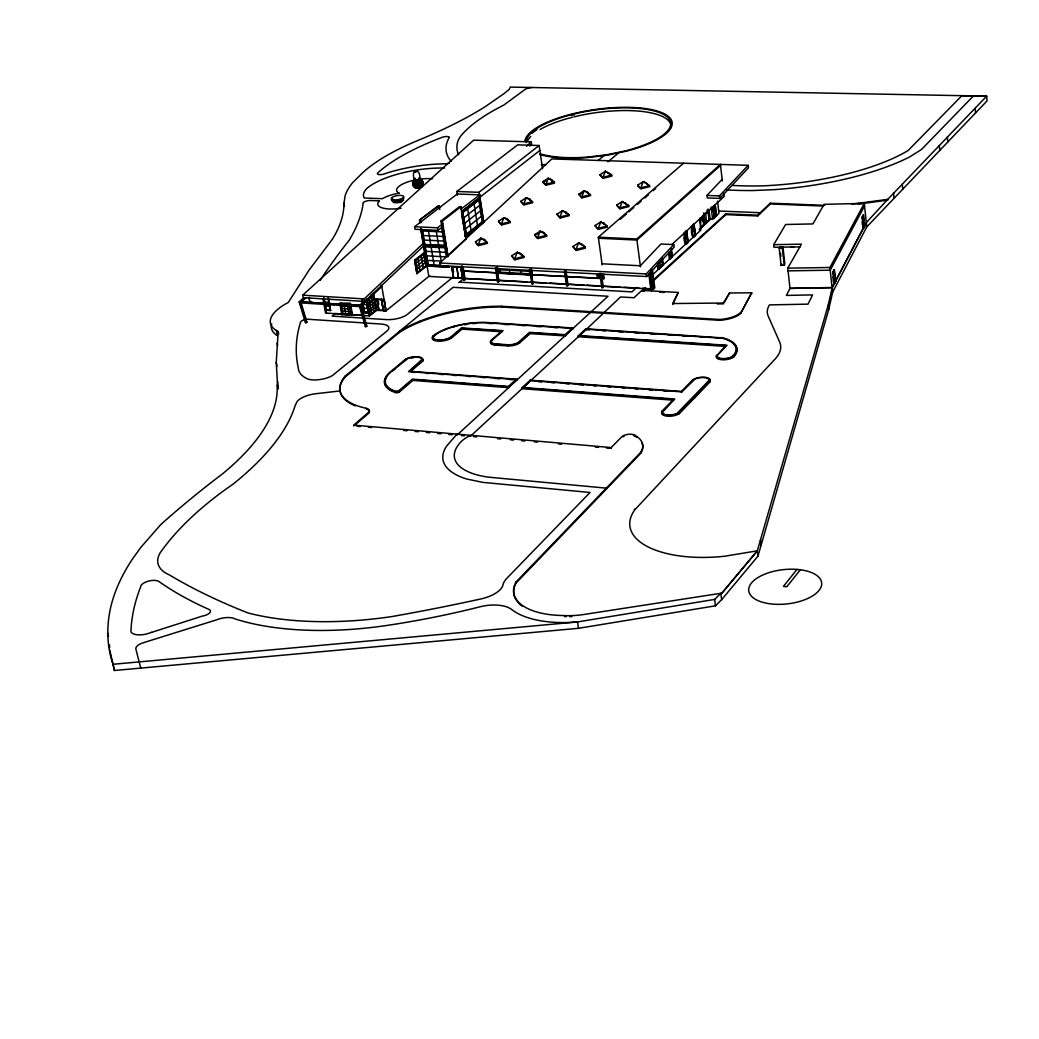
<?xml version="1.0" encoding="UTF-8"?>
<svg xmlns="http://www.w3.org/2000/svg" width="1039" height="1039" viewBox="0 0 1039 1039"><rect width="100%" height="100%" fill="white"/><g stroke="black" fill="none" stroke-linecap="round" stroke-linejoin="round"><path stroke-width="1.5" d="M277.816 389.028L276.244 362.351L278.205 331.571L275.218 329.779A63.756 22.936 -10.1 0 1 288.322 302.414L309.064 270.114L332.363 239.269A451.446 142.94 -12.7 0 0 343.948 203.254L345.156 195.657A198.15 64.847 -8.4 0 1 352.65 182.63L363.299 172.162A199.995 65.301 -8.4 0 1 417.522 140.629A341.415 96.419 -10.3 0 0 485.499 106.498L503.98 93.64L509.24 89.406L510.201 87.094L986.686 96.146L987.05 100.887L866.773 226.905L832.707 292.037L828.628 309.895L757.963 556.138L721.637 599.672L715.455 605.828L578.489 628.309L114.446 670.493L109.796 650.271M414.262 179.072C410.509 169.37 420.276 167.617 419.899 178.085M271.711 324.012L271.296 325.856A63.704 23.027 -10.1 0 0 276.205 334.909L277.309 335.584L276.322 330.441M757.963 556.138L757.314 550.839L828.148 305.297L832.239 287.491L866.344 222.567M717.326 355.26L717.144 356.039A8.546 3.351 -7 0 0 722.287 358.546A8.546 3.351 -7 0 0 731.365 356.987L734.183 354.377A43.586 17.066 -7.3 0 0 722.469 338.246L586.347 329.22L579.398 335.636L727.053 345.26L716.52 356.104L725.845 345.584L578.216 335.935L578.333 336.753L470.303 436.367M716.313 356.987A9.481 3.727 -7 0 0 723.04 359.806A9.481 3.727 -7 0 0 733.508 357.247L733.404 356.403A44.521 17.429 -7.3 0 0 723.092 337.922L585.944 328.818L586.048 329.636L620.517 296.959L633.959 297.738L641.855 290.388L678.233 292.44L672.74 303.544L723.352 303.024L729.534 292.985L751.665 292.803L740.768 313.22A20.325 7.702 -7 0 1 719.819 320.298L501.681 307.037A89.445 33.819 -9.1 0 0 398.95 332.753L345.325 376.871A82.224 31.767 -9.6 0 0 339.948 390.093M672.856 304.349L678.233 292.44M784.211 265.257L784.848 264.049L782.951 246.944L779.847 247.022L779.211 248.217L781.107 265.335L784.211 265.257L782.315 248.139L782.951 246.944M833.616 282.309L834.434 280.738M833.577 283.361L835.499 281.322M757.314 550.839L720.949 594.269L757.314 550.839L724.69 556.229A93.107 41.391 -6.9 0 1 634.556 510.084L775.549 358.546A76.769 30.105 -7.2 0 0 779.679 342.13L768.211 316.116A71.821 27.248 -6.1 0 1 769.47 304.895L808.043 304.141L812.576 294.894L786.419 295.427L790.004 288.387L832.044 287.699L866.162 222.749M834.408 283.725L835.59 281.478L834.382 269.802L832.914 272.036L834.408 283.725L833.2 272.023L834.382 269.802M863.513 228.32L864.591 226.268L863.487 214.995L862.136 217.047L863.513 228.32L862.409 217.034L863.487 214.995M781.107 265.335L781.744 264.114M864.513 226.112L862.708 227.983L863.539 227.957L862.487 217.203L863.188 215.372M864.539 205.969L830.226 270.192L788.056 270.854M832.044 287.699L829.953 267.491L864.279 203.384L824.083 204.332L812.94 223.917L785.627 224.502L773.678 244.685L773.977 247.321L800.173 246.84M740.768 313.22L751.665 292.803M832.707 292.037L832.239 287.491L790.004 288.387L787.757 268.166L801.42 244.165L773.678 244.685M724.222 302.583L729.534 292.985M800.316 569.788L786.822 586.762L783.432 586.386L796.965 569.437M428.12 264.88L425.107 246.788L428.003 264.971L646.635 276.543L674.142 247.165L673.753 244.607L660.96 244.009L640.349 265.776L602.023 263.802M722.183 179.344L706.949 195.436L707.312 197.93L719.806 198.41L748.496 167.773L748.158 165.318L551.852 158.915L439.809 262.984L440.302 265.477M439.809 262.984L646.219 273.958L673.753 244.607M706.949 195.436L719.443 195.916L748.158 165.318M851.629 204.202L887.761 199.345L986.686 96.146L961.893 95.666L908.203 150.447A142.421 46.119 -6.7 0 1 761.769 185.903A166.993 53.664 -6.6 0 1 732.04 185.423M866.357 222.554L887.761 199.345M721.637 599.672L720.819 593.295L584.97 614.322A49.34 22.91 -8.5 0 1 562.476 615.504A67.899 31.339 -8.5 0 1 518.175 601.815L515.513 598.204A67.899 31.339 -8.5 0 1 516.032 581.983L640.647 452.42A51.366 21.546 -8.2 0 0 635.024 435.406A7.377 3.078 -7.9 0 0 628.751 434.276A7.377 3.078 -7.9 0 0 622.01 436.562L611.192 447.562L353.676 425.12L368.455 412.483A9.702 3.818 -10.2 0 0 366.248 408.314A82.224 31.754 -9.6 0 1 340.428 392.365M673.493 399.34L661.752 411.392A9.883 4.052 -7.4 0 0 667.35 415.327A9.883 4.052 -7.4 0 0 679.246 412.756L710.027 380.923A9.689 3.883 -7.2 0 0 704.416 377.209A9.689 3.883 -7.2 0 0 692.818 379.69L681.389 391.43L530.176 380.209L521.864 387.859L521.994 388.703L673.61 400.21L673.493 399.34L521.864 387.859M518.331 602.776L515.669 599.165A67.886 31.352 -8.5 0 1 516.175 582.931L640.764 453.303A51.353 21.559 -8.2 0 0 641.777 442.549M661.752 411.392L661.869 412.262A9.883 4.052 -7.4 0 0 667.467 416.21A9.883 4.052 -7.4 0 0 679.35 413.639L710.131 381.781L710.027 380.923M973.478 95.9L921.554 149.421L909.982 156.746A154.733 50.106 -6.7 0 1 774.484 189.63L753.119 190.54A179.215 57.613 -6.6 0 1 726.612 189.942M277.036 385.027A363.169 134.421 -13.6 0 1 222.853 473.576A1817.237 939.581 4.6 0 0 160.954 524.383L140.746 547.475L132.291 559.281A487.07 221.19 -8.4 0 0 110.615 607.62C106.446 626.27 106.692 646.128 113.03 664.285L577.528 621.932L714.637 599.425L720.819 593.295M363.793 301.375L359.286 305.609L365.351 326.61L366.858 326.142L361.091 306.102L381.82 286.556L380.858 286.504M365.351 326.61L366.858 326.142M652.648 280.556L725.78 213.865L757.639 215.177L770.198 203.189L824.654 205.332M652.752 281.348L725.871 214.618L757.73 215.956L770.289 203.956L823.135 206.034M364.195 298.894L364.754 301.427L303.271 297.661L302.7 295.154L364.195 298.894L423.25 243.386L423.756 245.853L360.26 305.661L299.154 301.868L305.427 322.635L306.921 322.181L300.959 302.362L305.752 297.998M526.5 146.291L531.202 141.875L531.63 144.239L529.643 146.109M299.635 301.894L359.845 305.089L359.572 306.57L300.388 302.868L306.375 322.7M648.868 274.348L650.985 290.401L652.011 290.465L650.154 272.361M453.42 277.881L451.744 266.711L453.42 277.881L653.401 289.167L654.804 287.842L652.388 269.413M650.985 290.401L652.479 290.024M442.614 226.346L447.939 255.906L466.082 239.048L460.913 206.696L459.485 206.644L440.913 221.06L441.341 223.632L442.783 223.71L437.536 227.788L414.613 226.723L415.042 229.294L437.964 230.372L443.198 226.281L442.367 221.125L460.913 206.696M706.559 221.606L709.377 220.008L708.04 209.021M699.442 228.957L710.144 219.06L712.598 219.164L718.975 213.268L717.533 201.215M699.689 228.97L703.897 225.073L702.741 215.631M703.793 214.437L704.949 223.866L709.377 220.008M636.66 287.517L631.946 291.881L459.394 282.127M699.247 229.619L711.053 218.697M660.362 265.893L661.96 264.413M660.116 267.01L663.207 265.179L662.298 258.127M652.414 274.945L700.883 230.035L699.572 219.372M657.752 263.659L658.479 269.309L663.207 265.179M668.986 252.399L670.051 258.841L672.324 256.737L671.298 248.711M686.792 230.905C682.013 231.541 684.143 249.918 688.182 242.035L686.532 230.892L687.935 242.035M694.169 224.125C689.441 224.762 691.545 243.035 695.546 235.217L693.922 224.112L695.546 235.217M712.793 206.8L714.364 217.774L716.481 215.813L715.17 204.852L716.235 215.8M305.427 322.635L306.921 322.181M578.216 335.935L585.944 328.818M581.645 333.701L584.957 330.649M683.948 233.061L686.714 231.268L685.948 231.229M712.429 206.943L715.092 205.203L714.338 205.177M672.064 244.321L724.209 196.449L723.845 193.345M715.17 204.852L713.04 206.813L714.364 217.774M411.041 371.092L422.795 361.078L422.665 360.26A10.364 3.948 -9.6 0 0 417.587 356.754A10.364 3.948 -9.6 0 0 405.652 359.039L392.638 370.001A46.482 17.949 -9.5 0 0 394.223 391.352L395.612 391.781A2.351 0.922 -9.8 0 0 399.379 391.067L412.756 379.586L508.798 386.859L517.149 379.235L517.279 380.079M573.242 328.012L486.005 322.428A43.261 16.312 -9.1 0 0 453.796 326.35A39.066 14.715 -9.2 0 0 432.782 336.207L432.912 337.013A10.741 4.026 -9.3 0 0 437.926 341.156A10.741 4.026 -9.3 0 0 451.277 338.246L461.965 329.142L502.006 331.753L501.876 330.947L491.356 340.143A8.896 3.377 -8.9 0 0 495.096 344.247L507.655 345.104A8.922 3.39 -8.8 0 0 519.565 342.039L529.955 332.779L565.476 335.103L573.242 328.012L573.359 328.818L570.125 328.61M644.258 288.206L641.959 291.193L645.557 287.907M300.674 301.414L304.7 297.751M304.778 297.959L299.998 302.297L305.973 322.129M302.7 295.154L473.641 140.174L531.202 141.875M299.154 301.868L303.752 297.686M599.789 273.322L601.789 287.647L602.269 287.206M601.789 287.647L603.282 287.271L601.503 274.53M532.15 274.764L603.828 278.673L603.438 273.945M601.438 274.997L597.204 274.997L600.113 274.932M491.356 340.143L491.486 340.961A8.896 3.377 -8.9 0 0 495.226 345.065L507.785 345.909A8.922 3.39 -8.8 0 0 519.695 342.857L530.072 333.597L565.593 335.922L565.476 335.103M602.178 264.854L598.334 237.191L636.777 238.996L720.404 164.37L722.365 180.916M720.521 165.396L636.92 240.061L598.477 238.243M564.528 271.426L566.593 285.673L568.073 285.296L566.021 271.049M566.593 285.673L568.073 285.296M598.334 237.191L683.571 163.175M620.387 219.203L626.478 213.917M628.907 211.8L633.777 207.566M637.439 204.384L641.089 201.215M644.738 198.046L648.388 194.864M653.258 190.631L655.7 188.514M529.721 269.569L531.851 283.725L532.825 283.777L531.202 269.192M531.851 283.725L533.332 283.348M497.486 266.958L498.46 273.257L531.799 275.075L531.695 269.815M386.144 377.417A46.469 17.962 -9.5 0 0 394.365 392.184L395.755 392.612A2.351 0.922 -9.8 0 0 399.521 391.898L412.899 380.417L508.928 387.703L508.798 386.859M499.512 268.543L500.162 272.75L500.395 269.789L530.124 271.387L529.89 274.374L529.254 270.14M353.818 425.964L368.598 413.327L368.455 412.483M422.665 360.26L409.73 371.274L517.149 379.235M432.782 336.207A10.741 4.026 -9.3 0 0 437.796 340.35A10.741 4.026 -9.3 0 0 451.134 337.441L461.836 328.337L501.876 330.947M495.356 267.737L497.551 281.79L499.032 281.426L496.837 267.361M392.781 370.819L395.145 368.832M497.551 281.79L499.032 281.426M462.862 277.816L453.614 277.647L452.29 266.763M350.987 403.807A82.224 31.767 -9.6 0 1 340.571 393.197L339.792 389.274A82.224 31.754 -9.6 0 1 345.182 376.053L453.082 287.309L608.023 296.245L456.939 435.211L456.796 434.354L446.757 445.926A84.808 35.157 -8.8 0 0 466.719 479.005L482.758 482.369L590.022 492.473L507.058 578.074A40.69 18.702 -8.9 0 0 503.214 583.866A27.897 12.754 -9.6 0 1 480.641 599.009L465.953 602.178A795.445 283.816 -10 0 1 391.833 616.582A214.398 92.276 -10.3 0 1 248.061 612.971A843.928 322.908 -5.7 0 1 226.385 603.997L219.463 600.919A843.928 322.908 -5.7 0 1 169.643 575.035A62.898 26.845 -12 0 1 160.318 552.605A440.861 199.488 -8.6 0 1 233.113 484.109A408.691 150.915 -13.8 0 0 294.985 406.054L296.544 402.664A18.079 7 -10.5 0 1 316.038 393.69L340.13 390.924L340.285 391.742M458.874 282.556L463.862 278.452M461.446 265.919L463.693 279.894L465.16 279.53L463.173 267.101M607.88 161.811L618.854 152.759M463.693 279.894L465.16 279.53M456.835 267.01L458.316 277.569M458.55 277.582L456.718 267.114M453.069 277.075L407.093 314.596A15.598 5.689 -9.7 0 1 386.417 319.596L332.168 316.103L335.415 313.505L361.598 315.181M597.996 160.551L604.088 155.577M451.9 267.088L461.16 267.244M447.991 265.945L428.003 264.971M377.43 299.18L378.884 310.232L383.625 310.167M385.742 310.661L383.573 310.518L385.742 310.661L384.287 299.609M429.652 275.751L385.898 310.921L384.079 299.57L374.313 299.089L376.287 310.323L386.04 310.817L381.638 285.53L380.677 285.465M368.261 312.466L366.351 300.739L368.261 312.466L364.26 312.207L362.195 300.609M424.406 252.516L414.613 260.049L416.912 273.712L426.665 266.114L424.185 252.503L426.665 266.114M466.121 234.593L482.603 221.632L478.966 199.748L462.602 212.527L466.121 234.593L482.603 221.632M426.977 265.997L449.38 267.101L426.977 265.997L420.73 228.463L428.834 276.4L527.539 281.907M369.131 312.44L375.482 307.375M483.797 222.177L465.329 236.723L483.797 222.177L479.953 197.644L461.381 211.969M369.572 314.973L376.053 309.908L374.274 299.79L367.78 304.83L369.702 314.986L367.78 304.83M373.378 292.855L376.547 310.219L369.3 315.908L366.364 299.271M323.064 299.453L325.558 313.038L369.416 315.908L376.547 310.219M367.585 308.596L363.715 308.232M416.795 269.517L425.315 262.75M444.913 247.892L446.393 256.958M445.952 246.84L423.717 245.633M364.26 312.207L368.403 312.349M363.936 312.622L368.884 312.817L363.936 312.622L361.728 300.167M377.001 299.518L381.755 299.453M368.676 309.908L375.04 304.843M382.118 299.466L383.872 299.933M417.301 272.556L426.029 265.789L424.016 253.659L415.262 260.386L417.522 272.569L415.47 260.399L424.016 253.659M373.495 296.011L367.118 301.037L367.572 303.583L374.053 298.557L373.053 293.466L371.118 294.998L372.001 300.076M367.572 303.583L374.053 298.557M366.897 304.726L362.884 304.479M416.288 266.478L424.808 259.724M465.238 229.087L481.538 216.164M377.066 299.167L374.482 299.362L376.508 308.206M442.445 231.892L422.483 230.957L424.743 244.594L444.666 245.581L424.743 244.594L422.107 229.515M368.235 307.362L374.598 302.31M464.368 223.58L480.68 210.709M415.769 263.425L424.302 256.685M341.13 303.505L340.454 304.037L342.286 314.142L342.961 313.609L341.597 306.037L350.468 306.583L351.831 314.181L351.156 314.713L349.338 304.583L350.013 304.05M340.065 304.804L341.857 314.726L351.805 315.362L352.481 314.83L350.442 303.466L339.805 303.388L350.442 303.466M341.857 314.726L342.532 314.194L340.48 302.856M463.485 218.06L479.823 205.228M461.887 211.294L539.864 150.421M441.575 227.411L444.549 245.672M414.613 226.723L457.251 193.981L479.784 194.877L480.174 197.41L461.602 211.982L465.55 236.736M462.602 212.527L479.187 199.748M326.22 309.674L330.181 309.921L326.22 309.674L324.116 298.154M323.791 299.375L325.765 310.193L330.506 310.492L328.389 298.011M479.784 194.877L460.848 209.229M329.337 306.193L325.389 305.947M325.765 310.193L330.649 310.388M457.459 195.241L456.848 191.462L478.914 192.319L539.15 145.512L542.527 168.63M328.636 302.362L324.675 302.115M531.968 133.33L536.955 129.524M419.899 222.658L419.483 220.099L438.211 205.735L439.159 205.774L439.783 209.592M456.848 191.462L517.656 144.863L539.15 145.512M419.483 220.099L439.159 205.774M521.123 202.215L520.968 201.215L526.228 197.709L529.747 199.072L532.773 202.696L523.981 204.839L522.072 203.086M498.733 222.203L498.577 221.19L503.876 217.671L507.487 219.008L510.487 222.723M475.654 242.775L475.498 241.762L480.823 238.23L484.538 239.528L487.525 243.36L478.459 245.607L476.589 243.723M599.997 174.747L605.334 171.227L611.698 175.149L611.841 176.149L603.191 178.253L599.997 174.747L603.191 178.253M556.969 214.255L562.385 210.709L565.865 212.06L568.904 214.761L569.047 215.774L560.138 217.969L556.969 214.255L560.138 217.969M511.708 255.828L517.188 252.269L520.877 253.542L523.864 256.451L524.02 257.477L514.824 259.776L511.708 255.828L514.824 259.776M637.842 186.189L637.699 185.189L643.193 181.643L646.427 183.046L649.804 186.643L641.063 188.786L638.907 187.059M616.659 205.112L622.179 201.553L628.738 205.605L628.881 206.618L619.997 208.813L616.659 205.112L619.997 208.813M595.282 226.528L595.139 225.502L600.698 221.93L604.127 223.268L607.464 227.073L598.451 229.32L596.334 227.463M572.944 246.516L578.541 242.931L582.074 244.23L585.256 247.113L585.399 248.152L576.242 250.438L572.944 246.516L576.242 250.438M535.838 236.684L537.825 238.554L545.371 236.684M499.668 223.099L501.564 224.918L509.006 223.086M537.695 233.983L534.682 234.723L534.838 235.749M581.684 193.527L578.762 194.241L581.944 197.852L589.256 196.059M545.761 180.994L542.878 181.695L543.02 182.682M545.904 185.215L548.111 178.201L554.423 182.124L545.761 184.228L542.878 181.695L548.111 178.201L551.514 179.591L554.566 183.111L545.904 185.215L543.981 183.526M571.359 115.446L574.45 114.719M857.993 204.138L887.838 200.124M531.812 87.497L531.085 87.575A6.935 2.078 -8.4 0 0 524.682 89.718L503.746 105.121A222.307 70.587 -7.5 0 0 461.706 134.888C456.77 140.122 455.368 148.343 458.667 154.811M790.64 247.23L793.705 247.152M779.211 248.217L782.315 248.139M864.591 226.268L863.214 215.008M787.757 268.166L829.953 267.491M834.07 270.179L832.914 272.036M835.59 281.478L834.096 269.802M717.131 303.908L723.456 303.843L723.352 303.024M541.345 164.565L545.917 164.707M551.54 182.007L554.423 182.124M480.174 197.41L478.914 192.319M719.326 211.047L760.21 212.722L760.301 213.489M715.598 215.631L716.481 215.813M713.689 217.398L714.429 217.437L713.17 206.969M706.455 221.71L705.715 212.631M704.52 223.489L705.273 223.528M693.338 224.45L694.091 224.489L691.364 226.268M703.013 224.892L703.767 224.918M703.897 225.073L702.494 215.618M700.961 226.788L700.208 217.683M440.913 221.06L442.367 221.125M695.403 235.061L692.675 236.853L693.429 236.892M441.757 226.216L443.198 226.281L447.939 255.906M687.286 241.853L688.182 242.035M685.285 243.697L686.052 243.736L684.714 233.1M423.237 235.502L443.185 236.463M466.082 239.048L461.771 214.995M423.99 240.048L443.926 241.022M671.415 256.542L672.324 256.737M424.99 246.892L445.03 247.789M425.86 251.321L445.77 252.334M426.613 255.841L446.51 256.88M658.051 268.919L658.817 268.958L658.012 262.789M427.367 260.36L441.185 261.088L438.965 247.49M414.613 260.049L416.912 273.712M451.614 266.815L461.095 267.205L462.628 278.517L460.771 267.555M597.568 274.556L600.023 274.686M426.029 265.789L423.795 253.659M500.772 272.244L530.5 273.854M604.062 278.452L461.407 270.919L530.552 274.686M751.768 293.621L750.535 292.738M458.186 277.673L461.42 277.738M530.384 282.063L546.475 282.972M549.696 283.14L564.722 283.985M567.398 284.128L584.126 285.063M586.71 285.206L620.517 287.102M623.738 287.284L639.089 288.141M642.31 288.31L653.635 288.946L651.206 270.491M641.959 291.193L644.102 291.31L643.998 290.504M659.661 292.193L664.324 292.453M398.95 332.753L398.807 331.948A89.458 33.806 -9.1 0 1 501.564 306.245L719.728 319.48A20.325 7.702 -7 0 0 740.664 312.388M374.43 298.855L367.403 304.518M340.454 304.037L347.857 304.492M307.349 302.765L316.947 303.362M323.337 303.752L334.532 304.453M340.922 304.856L350.52 305.453M356.922 305.843L360.117 306.05M342.052 308.557L350.922 309.115M342.506 311.09L351.377 311.648M342.961 313.609L351.831 314.181M487.746 323.337L492.603 323.649M503.902 324.376L508.746 324.688M521.669 325.506L524.903 325.714M536.202 326.441L541.059 326.753M553.982 327.584L557.203 327.792M586.048 329.636L589.269 329.844M602.139 330.662L605.347 330.87M618.218 331.688L623.036 331.999M634.297 332.727L639.115 333.038M650.375 333.753L655.193 334.064M668.051 334.883L671.272 335.09M682.532 335.818L687.35 336.117M700.221 336.948L703.429 337.156M716.3 337.974L719.508 338.182M578.333 336.753L725.949 346.416M508.032 344.74L495.525 343.883A8.026 3.039 -8.9 0 1 492.148 340.182L503.045 330.649L461.472 327.934L450.432 337.337A9.845 3.688 -9.3 0 1 439.224 340.039A9.845 3.688 -9.3 0 1 433.172 337.104L434.705 335.324A38.183 14.377 -9.2 0 1 454.082 326.61A42.365 15.975 -9.1 0 1 485.642 322.778L572.06 328.311L565.06 334.701L529.565 332.376L518.799 341.974A8.039 3.052 -8.8 0 1 508.032 344.74M681.87 391.885L530.578 380.651L523.111 387.534L674.753 399.002L662.518 412.21A8.922 3.649 -7.4 0 0 667.739 414.925A8.922 3.649 -7.4 0 0 677.103 413.353L709.247 380.144A8.741 3.507 -7.2 0 0 704.039 377.599A8.741 3.507 -7.2 0 0 694.896 379.118L681.493 392.287L681.389 391.43M411.47 372.209L414.678 372.443M425.899 373.287L429.107 373.521M440.328 374.352L443.536 374.598M453.147 375.313L456.355 375.547M467.576 376.378L470.784 376.625M482.005 377.456L485.213 377.689M494.837 378.404L499.642 378.767M509.266 379.482L512.461 379.716M538.345 381.638L541.553 381.884M551.215 382.599L554.423 382.833M565.684 383.677L568.904 383.911M578.554 384.638L583.386 384.988M593.035 385.703L596.243 385.95M607.503 386.781L610.724 387.028M621.984 387.859L625.205 388.105M634.855 388.82L638.063 389.054M649.323 389.898L652.544 390.132M663.804 390.976L667.025 391.209M461.394 435.601L464.368 435.848M473.511 436.64L476.719 436.912M497.551 438.692L500.746 438.965M510.37 439.796L513.565 440.068M521.578 440.757L524.786 441.03M534.397 441.848L537.605 442.133M558.437 443.913L561.644 444.185M595.295 447.069L598.503 447.341M606.516 448.03L609.711 448.303M357.052 426.25L360.273 426.535M368.326 427.263L371.546 427.548M403.768 430.445L406.989 430.73M415.055 431.458L418.275 431.743M426.328 432.471L429.549 432.756M437.601 433.484L440.835 433.77M448.887 434.497L452.108 434.783M546.878 236.321L543.709 232.489L540.137 231.178L534.682 234.723L537.825 238.554M590.723 195.696L587.516 192.098L584.139 190.708L578.762 194.241L581.944 197.852M637.699 185.189L641.063 188.786M595.139 225.502L598.451 229.32M520.968 201.215L523.981 204.839M498.577 221.19L501.564 224.918M475.498 241.762L478.459 245.607M360.26 305.661L366.312 326.675M360.559 307.583L365.455 324.545M417.457 171.188L414.353 171.721M113.03 664.285L114.446 670.493M107.783 633.4L108.485 636.452M140.759 668.09L135.862 649.089A9.858 4.442 -13.2 0 1 143.018 642.829L216.761 619.776A14.676 6.611 -12.3 0 1 235.476 619.075A212.307 91.926 -10.3 0 0 389.417 625.088A402.132 163.759 -10.1 0 0 467.472 609.893L482.758 606.14A28.793 13.481 -9.6 0 1 511.746 609.542A80.224 37.053 -8.5 0 0 577.528 621.932L578.489 628.309M276.244 362.351L277.01 366.299M278.205 331.571L278.699 334.155M277.062 343.13L277.556 345.727M328.246 298.128L330.506 310.492M328.077 298.401L330.038 310.038M323.778 298.011L326.48 313.155M325.285 308.297L325.856 311.401M345.182 376.053L345.325 376.871M349.766 303.998L351.805 315.362M366.248 408.314L366.39 409.145M347.766 306.414L349.13 313.999M344.286 306.206L345.649 313.778M362.338 300.492L364.39 312.09M361.871 300.063L364.079 312.505M343.948 203.254L344.506 206.397M372.222 301.31L374.001 311.44M369.066 299.505L369.507 302.05M369.728 303.284L371.507 313.427M366.923 299.232L367.689 303.596M366.65 300.232L369.416 315.908M399.379 391.067L399.521 391.898M381.677 299.427L383.495 310.778L381.534 299.531M381.339 299.777L383.209 310.505M395.612 391.781L395.755 392.612M378.274 301.31L378.819 304.44M376.053 304.271L376.599 307.401M405.652 359.039L405.794 359.858M412.756 379.586L412.899 380.417M419.444 321.376L419.574 322.181M421.211 255.698L423.237 267.828M417.86 258.334L419.899 270.491M428.536 231.229L430.782 244.892M431.146 247.1L434.146 265.205M420.431 220.138L420.86 222.71M437.536 227.788L437.964 230.372M453.796 326.35L453.926 327.142M436.354 231.606L438.601 245.282M451.134 337.441L451.277 338.246M453.108 268.854L453.601 271.945M461.836 328.337L461.965 329.142M442.718 226.255L447.692 256.841M646.219 273.958L646.635 276.543M516.032 581.983L516.175 582.931M462.407 265.971L464.654 279.946M462.199 267.049L464.199 279.478M460.965 267.309L462.758 278.4M467.615 208.618L471.096 230.619M462.823 212.54L466.329 234.606M478.966 199.748L482.395 221.632M484.538 239.528L484.706 240.541M474.031 203.605L477.472 225.541M495.096 344.247L495.226 345.065M496.33 267.789L498.525 281.855M496.59 271.997L498.058 281.374M507.655 345.104L507.785 345.909M501.564 306.245L501.681 307.037M479.745 197.644L483.577 222.177M509.396 270.283L509.772 272.738M519.565 342.039L519.695 342.857M521.058 270.906L521.422 273.361M529.955 332.779L530.072 333.597M507.487 219.008L507.629 220.008M530.176 380.209L530.306 381.04M531.085 270.322L531.799 275.075M530.708 269.62L532.825 283.777M530.215 269.14L531.63 278.569M529.747 199.072L529.89 200.072M719.443 195.916L719.806 198.41M543.709 232.489L543.865 233.515M565.528 271.491L567.593 285.725M565.021 270.997L566.852 283.66M551.514 179.591L551.657 180.578M606.438 489.031L606.308 488.135L488.875 477.2A73.146 30.313 -8.8 0 1 460.719 442.094A37.404 15.416 -9.1 0 1 470.16 435.497M565.865 212.06L566.008 213.073M601.126 493.525L601.256 494.434M611.192 447.562L611.322 448.445M587.516 192.098L587.658 193.098M604.127 223.268L604.269 224.294M603.191 274.153L603.828 278.673M634.426 509.162L634.556 510.084M600.802 273.374L602.802 287.699M600.49 274.478L601.165 279.244M601.607 282.439L602.049 285.621M640.647 452.42L640.764 453.303M635.024 435.406L635.141 436.289A51.353 21.559 -8.2 0 1 636.933 437.393M608.62 172.643L608.75 173.63M636.777 238.996L640.479 266.841M625.517 202.93L625.647 203.943M651.895 272.491L652.258 275.322M650.972 270.711L653.401 289.167M649.687 272.789L652.011 290.465M649.336 273.906L649.972 278.725M650.401 281.933L651.037 286.751M662.233 259.516L662.96 265.166M661.492 258.828L661.895 261.906M661.349 259.685L661.765 262.828M659.687 260.75L660.375 267.023M679.246 412.756L679.35 413.639M657.999 263.672L658.739 269.322M657.44 264.296L657.843 267.374M690.87 400.651L690.987 401.522M671.038 248.698L672.064 256.724M670.817 251.958L671.22 255.023M714.637 599.425L715.455 605.828M669.35 252.347L670.142 258.477L669.376 258.438L668.986 255.373M669.233 252.412L670.051 258.841M698.702 392.703L698.805 393.573M692.818 379.69L692.922 380.547M691.974 226.151L693.351 237.243M691.922 230.801L692.299 233.827M686.519 235.788L686.896 238.814M686.182 235.061L686.571 238.165M684.571 232.944L685.961 244.087M684.519 237.619L684.909 240.658M702.091 217.385L702.455 220.385M701.948 218.164L702.325 221.242M693.714 227.476L694.078 230.502M693.558 228.268L693.948 231.359M711.144 207.073L712.598 219.164M709.04 209.995L710.144 219.06M707.988 210.579L709.13 219.995M707.065 210.06L707.442 213.125M719.728 319.48L719.819 320.298M721.014 337.454L721.118 338.285M703.845 212.865L705.195 223.879M760.509 539.786L761.132 545.059M714.52 206.67L714.884 209.657M714.377 207.41L714.741 210.475M712.611 208.436L712.962 211.424M725.78 213.865L725.871 214.618M757.639 215.177L757.73 215.956M780.536 253.243L780.886 256.347M770.198 203.189L770.289 203.956M828.148 305.297L828.628 309.895M833.979 274.971L834.317 278.153M833.862 275.153L834.148 277.945M832.914 276.984L833.408 281.764M864.279 203.384L866.76 226.918M862.877 219.255L863.526 224.593M862.11 221.827L862.409 224.905M893.566 193.293L894.034 198.345M902.281 184.215L902.735 189.228M939.36 145.525L939.776 150.421M947.373 137.161L947.776 142.031M975.179 108.16L975.556 112.926M277.971 388.833L277.517 381.196M109.485 644.816L109.64 647.544M402.885 198.41A5.702 1.87 -9.4 0 1 398.327 201.839A5.702 1.87 -9.4 0 1 392.521 200.215M402.768 199.943A4.896 1.61 -9.4 0 1 397.794 202.657A4.896 1.61 -9.4 0 1 393.443 201.163M403.677 197.566A6.208 2.039 -9.4 0 1 396.573 201.072A6.208 2.039 -9.4 0 1 392.534 198.514M401.366 201.956A3.844 1.26 -9.4 0 1 399.898 202.618M418.938 178.435A3.169 1.026 -9.2 0 1 419.743 179.812A3.169 1.026 -9.2 0 1 415.132 180.617A3.169 1.026 -9.2 0 1 415.145 179.098M419.081 178.643A3.364 1.078 -9.2 0 1 419.938 180.111A3.364 1.078 -9.2 0 1 415.055 180.968A3.364 1.078 -9.2 0 1 415.068 179.344M419.224 177.747A2.896 0.935 -9.2 0 1 419.042 179.111A2.896 0.935 -9.2 0 1 415.003 179.63A2.896 0.935 -9.2 0 1 415.184 178.279M422.496 184.228A4.844 1.571 -9.2 0 1 421.172 186.423A4.844 1.571 -9.2 0 1 415.016 187.215A4.844 1.571 -9.2 0 1 414.223 185.306M422.704 183.15A5.273 1.701 -9.2 0 1 419.224 186.137A5.273 1.701 -9.2 0 1 412.886 185.293M422.665 182.072A5.416 1.753 -9.2 0 1 418.392 185.28A5.416 1.753 -9.2 0 1 412.821 183.786M421.587 180.812A5.273 1.701 -9.2 0 1 421.886 182.994A5.273 1.701 -9.2 0 1 415.34 184.423A5.273 1.701 -9.2 0 1 412.782 182.747M413.366 182.254A5.273 1.701 -9.2 0 1 414.236 181.773M420.159 179.864A4.844 1.558 -9.2 0 1 421.392 181.981A4.844 1.558 -9.2 0 1 414.353 183.215A4.844 1.558 -9.2 0 1 414.366 180.877M420.483 179.383A4.156 1.338 -9.2 0 1 420.483 181.215A4.156 1.338 -9.2 0 1 414.951 182.189A4.156 1.338 -9.2 0 1 413.99 180.513M422.392 185.526A4.156 1.351 -9.2 0 1 418.21 187.799A4.156 1.351 -9.2 0 1 414.47 186.565M421.353 186.137A3.26 1.065 -9.2 0 1 419.198 187.994A3.26 1.065 -9.2 0 1 415.275 187.462M355.455 405.885A82.224 31.767 -9.6 0 1 352.039 404.353M367.105 409.327A9.702 3.818 -10.2 0 1 368.598 413.327M420.912 358.182A10.351 3.948 -9.6 0 1 422.795 361.078M411.522 357.987A10.351 3.948 -9.6 0 1 413.652 357.663M464.654 324.765A43.261 16.325 -9.1 0 1 467.407 324.324M472.901 323.661A43.261 16.325 -9.1 0 1 475.628 323.428M432.912 337.013A39.066 14.715 -9.2 0 1 435.406 335.116M733.963 343.948A44.508 17.442 -7.3 0 1 733.508 357.247M733.404 356.403A9.481 3.727 -7 0 1 721.923 358.923A9.481 3.727 -7 0 1 716.416 355.26M527.708 140.72A72.808 23.066 -8 0 1 530.812 136.421M540.085 129.485A72.808 23.066 -8 0 1 572.437 117.238M573.866 116.875A72.808 23.066 -8 0 1 670.973 127.68M526.357 142.59A72.834 23.014 -8 0 1 587.671 111.16A72.834 23.014 -8 0 1 668.103 117.758A72.834 23.014 -8 0 1 625.933 150.759L607.27 154.681L587.97 157.045A72.834 23.014 -8 0 1 539.916 153.707M313.635 302.83A18.793 6.663 -10.1 0 1 309.57 297.44M709.182 379.326A9.689 3.883 -7.2 0 1 710.131 381.781M622.997 436.848A7.377 3.078 -7.9 0 1 624.075 436.302M633.465 435.471A7.377 3.078 -7.9 0 1 634.426 435.835M522.072 606.075A67.886 31.352 -8.5 0 1 519.162 603.633M571.801 616.608A49.327 22.923 -8.5 0 1 569.93 616.659M566.229 616.634A49.327 22.923 -8.5 0 1 564.424 616.569M524.89 141.252A74.34 23.494 -8 0 1 590.672 110.199A74.34 23.494 -8 0 1 669.947 117.927A74.34 23.494 -8 0 1 626.517 151.149L607.451 155.162L587.749 157.564A74.34 23.494 -8 0 1 539.981 154.551M401.041 208.255A23.17 7.611 -9.4 0 1 379.443 200.865L369.988 200.488A5.481 1.792 -9.6 0 0 364.546 201.735A5.481 1.792 -9.6 0 0 363.118 203.761A614.231 190.747 -13.5 0 1 349.286 240.113A3830.39 1196.318 8.3 0 0 320.142 280.387M444.562 168.045A57.522 18.715 -9.2 0 0 367.053 188.319A51.807 16.832 -9.3 0 0 364.208 198.007L382.378 198.683A23.17 7.611 -9.4 0 1 397.34 193.488L399.392 193.176L398.431 192.786A22.91 7.442 -9.2 0 1 415.782 179.838M421.639 178.942A22.91 7.442 -9.2 0 1 432.51 178.76M305.05 319.596A5.844 2.117 -10.4 0 0 300.557 322.142A612.685 227.437 -5.6 0 0 298.336 368.196A62.145 23.403 -10.1 0 0 306.726 378.547A16.221 6.143 -10.4 0 0 332.48 375.508L387.157 330.883A15.806 5.818 -9.9 0 0 380.949 324.025L307.401 319.22A5.844 2.117 -10.4 0 0 305.83 319.428M449.355 163.136A5.052 1.61 -9 0 1 446.393 163.811A70.86 23.066 -9.3 0 0 385.612 173.435A4.831 1.546 -9.5 0 1 379.352 174.604A4.831 1.546 -9.5 0 1 377.832 172.838A201.072 65.873 -8.3 0 1 441.276 137.68A4.714 1.468 -9 0 1 445.978 136.551A4.714 1.468 -9 0 1 449.368 137.213A174.929 55.028 -7.9 0 0 450.536 160.59A5.052 1.61 -9 0 1 451.458 161.058M421.951 359.546L408.509 371.585L515.915 379.56L508.396 386.417L412.405 379.157L398.457 391.093L394.937 391.028A45.573 17.598 -9.5 0 1 390.664 372.222L407.82 358.52A9.455 3.598 -9.6 0 1 421.951 359.546M643.193 181.643L640.92 187.786L649.674 185.63L643.193 181.643M622.179 201.553L619.854 207.8L628.738 205.605L622.179 201.553M600.698 221.93L598.308 228.294L607.334 226.047L600.698 221.93M605.334 171.227L603.049 177.266L611.698 175.149L605.334 171.227M578.541 242.931L576.1 249.399L585.256 247.113L578.541 242.931M584.139 190.708L581.801 196.852L590.581 194.696L584.139 190.708M562.385 210.709L559.982 216.956L568.904 214.761L562.385 210.709M540.137 231.178L537.67 237.541L546.722 235.295L540.137 231.178M517.188 252.269L514.669 258.737L523.864 256.451L517.188 252.269M526.228 197.709L523.825 203.839L532.63 201.696L526.228 197.709M503.876 217.671L501.408 223.917L510.331 221.723L503.876 217.671M480.823 238.23L478.291 244.581L487.369 242.347L480.823 238.23M416.561 171.435L415.301 171.656L416.561 171.435M601.763 275.919L596.983 275.777L601.763 275.919M378.936 309.869L376.365 310.064L378.936 309.869M378.819 310.362L376.858 299.128L378.819 310.362M151.525 632.387L146.876 633.907A14.364 6.377 -13.1 0 1 130.927 631.816A558.839 255.477 -7.4 0 1 140.642 586.931A9.858 4.247 -12.8 0 1 147.915 581.269A9.858 4.247 -12.8 0 1 158.915 581.515A570.268 231.152 -7.6 0 0 204.8 607.555L209.605 609.737A7.65 3.403 -12.4 0 1 209.242 613.283A7.65 3.403 -12.4 0 1 202.501 616.036L151.525 632.387M798.679 569.554L794.186 569.242A36.664 17.221 -6.2 0 0 749.327 593.022A36.664 17.221 -6.2 0 0 806.55 599.009A36.664 17.221 -6.2 0 0 802.952 570.164L798.679 569.554M394.067 199.943A6.39 2.091 -9.4 0 0 403.781 196.839A6.39 2.091 -9.4 0 0 394.599 196.202A6.39 2.091 -9.4 0 0 394.067 199.943"/></g></svg>
